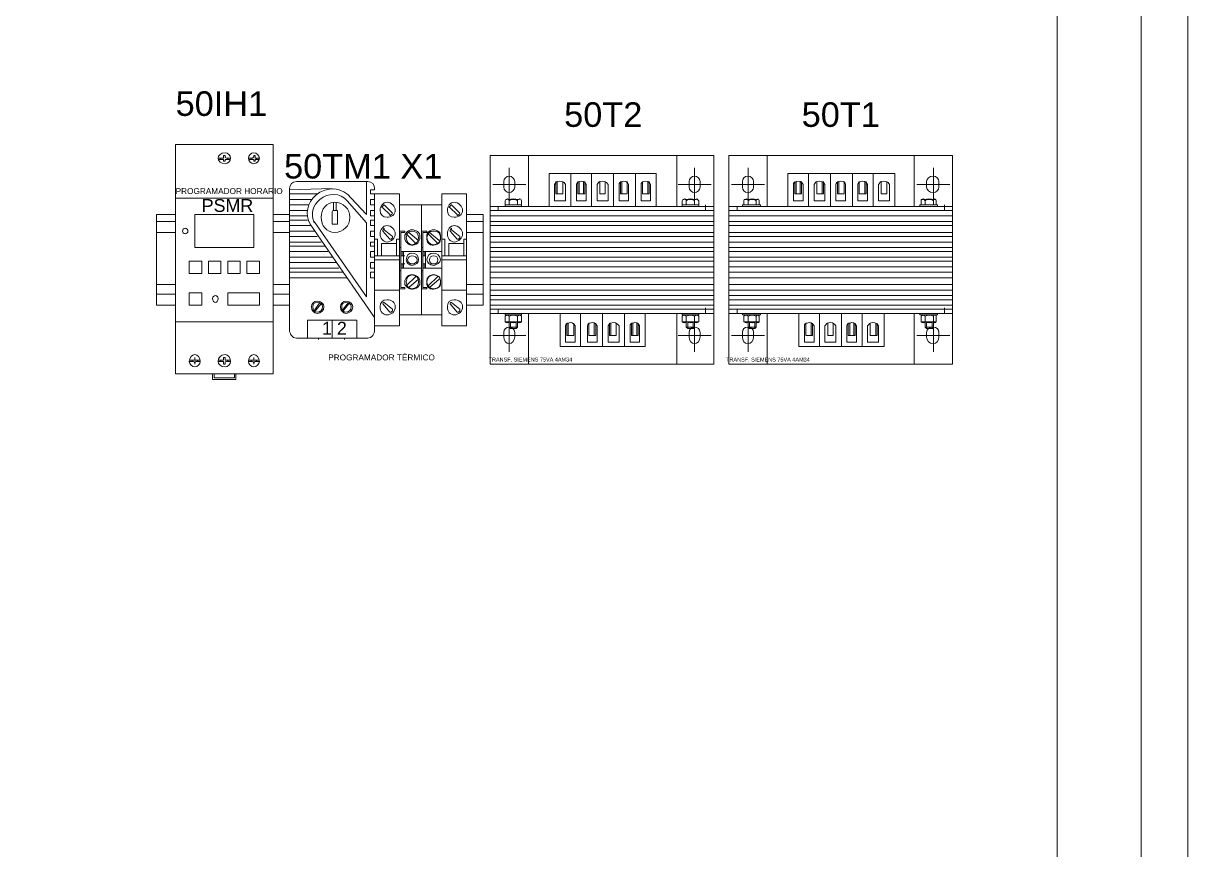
# Model space of a CAD drawing. Header units: millimetres. Extents: x 1004 to 59588, y 686 to 38112.
# Drawn here: x 44341.1 to 44840, y 37403.6 to 37757.6 of the extents above; entities that cross this region are included whole.
import ezdxf

# ---------------------------------------------------------------- set-up
doc = ezdxf.new("R2010")
doc.units = ezdxf.units.MM
for name, color, linetype in [('PDF14_Geometry', 7, 'Continuous'), ('PDF14_Text', 7, 'Continuous'), ('PDF4_Geometry', 7, 'Continuous')]:
    doc.layers.add(name, color=color, linetype=linetype)
doc.styles.add('PDF Arial', font='arial.ttf')

msp = doc.modelspace()

# ---------------------------------------------------------------- linework, layer by layer
at = {"layer": 'PDF14_Geometry', "lineweight": 0}
for points in [[(44448.15, 37607.42), (44406.39, 37607.42), (44406.39, 37705.65), (44448.15, 37705.65)], [(44541.1, 37611.54), (44636.98, 37611.54), (44636.98, 37700.95), (44541.1, 37700.95)], [(44643.45, 37611.54), (44739.33, 37611.54), (44739.33, 37700.95), (44643.45, 37700.95)], [(44575.8, 37679.18), (44575.8, 37693.3)], [(44584.62, 37679.18), (44584.62, 37693.3)], [(44594.04, 37679.18), (44594.04, 37693.3)], [(44603.45, 37679.18), (44603.45, 37693.3)], [(44677.57, 37679.18), (44677.57, 37693.3)], [(44686.98, 37679.18), (44686.98, 37693.3)], [(44696.39, 37679.18), (44696.39, 37693.3)], [(44705.21, 37679.18), (44705.21, 37693.3)], [(44572.27, 37684.48), (44572.27, 37689.77)], [(44588.15, 37684.48), (44588.15, 37689.77)], [(44590.51, 37684.48), (44590.51, 37689.77)], [(44599.92, 37684.48), (44599.92, 37689.77)], [(44606.39, 37684.48), (44606.39, 37689.77)], [(44681.1, 37684.48), (44681.1, 37689.77)], [(44692.86, 37684.48), (44692.86, 37689.77)], [(44699.33, 37684.48), (44699.33, 37689.77)], [(44708.74, 37684.48), (44708.74, 37689.77)], [(44711.1, 37684.48), (44711.1, 37689.77)], [(44569.92, 37684.48), (44572.27, 37684.48), (44569.33, 37684.48)], [(44590.51, 37684.48), (44588.15, 37684.48)], [(44609.33, 37684.48), (44606.39, 37684.48), (44608.74, 37684.48)], [(44672.27, 37684.48), (44674.04, 37684.48), (44674.62, 37684.48), (44671.68, 37684.48)], [(44711.1, 37684.48), (44708.74, 37684.48)], [(44502.27, 37632.71), (44502.27, 37679.77), (44511.68, 37679.77), (44511.68, 37632.71)], [(44511.68, 37632.71), (44511.68, 37679.77), (44520.51, 37679.77), (44520.51, 37632.71)], [(44630.51, 37679.77), (44630.51, 37679.18), (44623.45, 37679.18), (44623.45, 37679.77)], [(44649.33, 37679.18), (44649.33, 37679.77), (44656.98, 37679.77), (44656.98, 37679.18)], [(44732.86, 37679.77), (44732.86, 37679.18), (44725.21, 37679.18), (44725.21, 37679.77)], [(44414.62, 37661.54), (44439.92, 37661.54), (44439.92, 37675.65), (44414.62, 37675.65)], [(44538.15, 37636.83), (44538.15, 37675.65), (44531.1, 37675.65), (44531.1, 37636.83)], [(44491.68, 37628.01), (44491.68, 37658.01), (44502.27, 37658.01), (44502.27, 37628.01)], [(44520.51, 37628.01), (44520.51, 37658.01), (44531.1, 37658.01), (44531.1, 37628.01)], [(44412.27, 37650.36), (44417.57, 37650.36), (44417.57, 37655.65), (44412.27, 37655.65)], [(44420.51, 37650.36), (44425.8, 37650.36), (44425.8, 37655.65), (44420.51, 37655.65)], [(44428.74, 37650.36), (44434.04, 37650.36), (44434.04, 37655.65), (44428.74, 37655.65)], [(44436.98, 37650.36), (44442.27, 37650.36), (44442.27, 37655.65), (44436.98, 37655.65)], [(44491.68, 37655.07), (44491.68, 37657.42)], [(44491.68, 37650.95), (44491.68, 37652.71)], [(44412.27, 37636.83), (44417.57, 37636.83), (44417.57, 37642.12), (44412.27, 37642.12)], [(44442.27, 37642.12), (44428.74, 37642.12), (44428.74, 37636.83), (44442.27, 37636.83)], [(44554.62, 37632.71), (44554.62, 37633.3), (44547.57, 37633.3), (44547.57, 37632.71)], [(44554.62, 37629.77), (44554.62, 37632.12), (44554.04, 37632.71), (44548.15, 37632.71), (44547.57, 37632.12), (44547.57, 37629.77), (44548.15, 37629.77), (44554.04, 37629.77)], [(44579.92, 37619.18), (44579.92, 37633.3)], [(44589.33, 37619.18), (44589.33, 37633.3)], [(44598.74, 37619.18), (44598.74, 37633.3)], [(44630.51, 37632.71), (44630.51, 37633.3), (44623.45, 37633.3), (44623.45, 37632.71)], [(44630.51, 37632.12), (44629.92, 37632.71), (44624.04, 37632.71), (44623.45, 37632.12), (44623.45, 37629.77), (44624.04, 37629.77), (44629.92, 37629.77), (44630.51, 37629.77)], [(44656.98, 37632.71), (44656.98, 37633.3), (44649.33, 37633.3), (44649.33, 37632.71)], [(44656.39, 37629.77), (44656.39, 37632.12), (44656.39, 37632.71), (44650.51, 37632.71), (44649.92, 37632.12), (44649.92, 37629.77), (44650.51, 37629.77)], [(44682.27, 37619.18), (44682.27, 37633.3)], [(44691.68, 37619.18), (44691.68, 37633.3)], [(44700.51, 37619.18), (44700.51, 37633.3)], [(44732.86, 37632.71), (44732.86, 37633.3), (44725.21, 37633.3), (44725.21, 37632.71)], [(44732.27, 37632.12), (44732.27, 37632.71), (44726.39, 37632.71), (44725.8, 37632.12), (44725.8, 37629.77), (44726.39, 37629.77), (44732.27, 37629.77)], [(44576.98, 37623.89), (44576.98, 37629.18)], [(44583.45, 37623.89), (44583.45, 37629.18)], [(44595.21, 37623.89), (44595.21, 37629.18)], [(44628.15, 37626.83), (44628.74, 37627.42), (44625.21, 37627.42), (44625.8, 37626.83), (44625.8, 37629.77), (44625.8, 37626.83)], [(44676.39, 37623.89), (44676.39, 37629.18)], [(44685.8, 37623.89), (44685.8, 37629.18)], [(44688.15, 37623.89), (44688.15, 37629.18)], [(44704.04, 37623.89), (44704.04, 37629.18)], [(44730.51, 37626.83), (44731.1, 37627.42), (44727.57, 37627.42), (44728.15, 37626.83), (44728.15, 37629.77), (44728.15, 37626.83)], [(44586.39, 37623.89), (44583.45, 37623.89), (44585.8, 37623.89)], [(44592.86, 37623.89), (44595.21, 37623.89), (44592.27, 37623.89)], [(44602.27, 37623.89), (44604.04, 37623.89), (44604.62, 37623.89), (44601.68, 37623.89)], [(44688.15, 37623.89), (44685.8, 37623.89)], [(44695.21, 37623.89), (44696.98, 37623.89), (44697.57, 37623.89), (44694.62, 37623.89)], [(44706.98, 37623.89), (44704.04, 37623.89), (44706.39, 37623.89)], [(44414.62, 37611.54), (44414.62, 37612.12)], [(44439.92, 37611.54), (44439.92, 37612.12)], [(44431.68, 37605.65), (44422.86, 37605.65), (44422.86, 37607.42), (44422.27, 37607.42), (44422.27, 37605.07), (44432.27, 37605.07), (44432.27, 37607.42), (44431.68, 37607.42)]]:
    msp.add_lwpolyline(points, close=True, dxfattribs=at)
for points in [[(44406.39, 37705.65), (44406.39, 37702.12)], [(44424.62, 37699.77), (44426.98, 37699.77), (44426.98, 37700.36), (44426.98, 37700.95), (44427.57, 37700.95), (44427.57, 37700.36)], [(44424.62, 37699.18), (44426.98, 37699.18), (44426.98, 37698.59), (44427.57, 37698.59), (44427.57, 37699.18)], [(44425.8, 37699.77), (44425.8, 37699.18)], [(44426.98, 37699.18), (44426.98, 37699.18)], [(44428.15, 37699.77), (44429.92, 37699.77)], [(44428.15, 37699.18), (44429.92, 37699.18)], [(44428.74, 37699.77), (44428.74, 37699.18)], [(44437.57, 37699.77), (44439.33, 37699.77), (44439.92, 37700.36), (44439.92, 37700.95), (44440.51, 37700.95), (44440.51, 37700.36), (44440.51, 37699.77), (44442.27, 37699.77)], [(44437.57, 37699.18), (44439.33, 37699.18), (44439.92, 37699.18), (44439.92, 37698.59), (44440.51, 37698.59), (44440.51, 37699.18), (44442.27, 37699.18)], [(44438.74, 37699.77), (44438.74, 37699.18)], [(44440.51, 37699.18), (44440.51, 37699.18)], [(44441.1, 37699.77), (44441.1, 37699.18)], [(44557.57, 37700.95), (44557.57, 37679.18)], [(44621.1, 37700.95), (44621.1, 37679.18)], [(44659.92, 37700.95), (44659.92, 37679.18)], [(44722.86, 37700.95), (44722.86, 37679.18)], [(44549.33, 37695.65), (44549.33, 37681.54), (44549.33, 37679.77)], [(44566.39, 37679.18), (44566.39, 37693.3), (44612.27, 37693.3), (44612.27, 37679.18), (44612.27, 37686.24)], [(44603.45, 37686.24), (44603.45, 37679.18), (44603.45, 37693.3)], [(44628.74, 37695.65), (44628.74, 37681.54), (44628.74, 37679.77)], [(44651.68, 37695.65), (44651.68, 37681.54), (44651.68, 37679.77)], [(44668.74, 37679.18), (44668.74, 37693.3), (44714.62, 37693.3), (44714.62, 37679.18), (44714.62, 37686.24)], [(44705.21, 37686.24), (44705.21, 37679.18), (44705.21, 37693.3)], [(44731.1, 37695.65), (44731.1, 37681.54), (44731.1, 37679.77)], [(44458.15, 37689.77), (44488.74, 37689.77)], [(44481.68, 37682.71), (44488.15, 37675.65), (44488.15, 37689.77)], [(44488.74, 37689.77), (44488.74, 37689.77)], [(44542.27, 37688.59), (44556.39, 37688.59)], [(44546.98, 37689.77), (44546.98, 37689.77)], [(44546.98, 37689.77), (44546.98, 37687.42)], [(44551.68, 37689.77), (44551.68, 37687.42)], [(44568.74, 37688.59), (44568.74, 37681.54), (44573.45, 37681.54), (44573.45, 37688.59)], [(44569.33, 37689.77), (44569.33, 37684.48)], [(44569.92, 37689.77), (44569.92, 37684.48)], [(44582.27, 37688.59), (44582.27, 37681.54), (44578.15, 37681.54), (44578.15, 37688.59)], [(44578.74, 37689.77), (44578.74, 37684.48), (44579.33, 37684.48), (44579.33, 37689.77)], [(44581.1, 37689.77), (44581.1, 37684.48), (44581.68, 37684.48), (44581.68, 37689.77)], [(44591.68, 37688.59), (44591.68, 37681.54), (44586.98, 37681.54), (44586.98, 37688.59)], [(44600.51, 37688.59), (44600.51, 37681.54), (44596.39, 37681.54), (44596.39, 37688.59)], [(44596.98, 37689.77), (44596.98, 37684.48), (44597.57, 37684.48), (44597.57, 37689.77)], [(44605.8, 37688.59), (44605.8, 37681.54), (44609.92, 37681.54), (44609.92, 37688.59)], [(44608.74, 37689.77), (44608.74, 37684.48)], [(44609.33, 37689.77), (44609.33, 37684.48)], [(44621.68, 37688.59), (44635.8, 37688.59)], [(44626.39, 37689.77), (44626.39, 37687.42)], [(44626.39, 37689.77), (44626.39, 37689.77)], [(44631.1, 37689.77), (44631.1, 37687.42)], [(44644.62, 37688.59), (44658.74, 37688.59)], [(44649.33, 37689.77), (44649.33, 37689.77)], [(44649.33, 37689.77), (44649.33, 37687.42)], [(44654.04, 37689.77), (44654.04, 37687.42)], [(44671.1, 37688.59), (44671.1, 37681.54), (44675.21, 37681.54), (44675.21, 37688.59)], [(44671.68, 37689.77), (44671.68, 37684.48)], [(44672.27, 37689.77), (44672.27, 37684.48)], [(44674.04, 37689.77), (44674.04, 37684.48)], [(44674.62, 37689.77), (44674.62, 37684.48)], [(44684.62, 37688.59), (44684.62, 37681.54), (44679.92, 37681.54), (44679.92, 37688.59)], [(44683.45, 37689.77), (44683.45, 37684.48), (44684.04, 37684.48), (44684.04, 37689.77)], [(44693.45, 37688.59), (44693.45, 37681.54), (44689.33, 37681.54), (44689.33, 37688.59)], [(44689.92, 37689.77), (44689.92, 37684.48), (44690.51, 37684.48), (44690.51, 37689.77)], [(44702.86, 37688.59), (44702.86, 37681.54), (44698.74, 37681.54), (44698.74, 37688.59)], [(44701.68, 37689.77), (44701.68, 37684.48), (44702.27, 37684.48), (44702.27, 37689.77)], [(44707.57, 37688.59), (44707.57, 37681.54), (44712.27, 37681.54), (44712.27, 37688.59)], [(44724.04, 37688.59), (44738.15, 37688.59)], [(44728.15, 37689.77), (44728.15, 37687.42)], [(44728.15, 37689.77), (44728.15, 37689.77)], [(44733.45, 37689.77), (44733.45, 37687.42)], [(44406.39, 37682.71), (44448.15, 37682.71)], [(44455.21, 37686.83), (44455.21, 37626.24)], [(44455.21, 37686.24), (44473.45, 37686.83)], [(44455.21, 37684.48), (44466.98, 37684.48)], [(44491.68, 37686.83), (44491.68, 37686.24), (44489.92, 37686.24), (44489.92, 37684.48), (44491.68, 37684.48), (44502.27, 37684.48), (44502.27, 37665.07), (44501.1, 37665.07), (44501.1, 37658.01)], [(44492.86, 37658.01), (44492.86, 37665.07), (44491.68, 37665.07), (44491.68, 37684.48), (44491.68, 37682.12), (44489.92, 37682.12), (44489.92, 37679.77), (44491.68, 37679.77), (44491.68, 37677.42), (44489.92, 37677.42), (44489.92, 37675.07), (44491.68, 37675.07), (44491.68, 37673.3), (44489.92, 37673.3), (44489.92, 37670.95), (44491.68, 37670.95), (44491.68, 37668.59), (44489.92, 37668.59), (44489.92, 37666.24), (44491.68, 37666.24), (44491.68, 37663.89), (44489.92, 37663.89), (44489.92, 37662.12), (44491.68, 37662.12), (44491.68, 37659.77), (44491.68, 37660.95)], [(44529.92, 37658.01), (44529.92, 37665.07), (44531.1, 37665.07), (44531.1, 37684.48), (44520.51, 37684.48), (44520.51, 37665.07), (44521.68, 37665.07), (44521.68, 37658.01)], [(44572.27, 37684.48), (44572.27, 37684.48)], [(44578.74, 37684.48), (44581.68, 37684.48)], [(44579.33, 37684.48), (44581.1, 37684.48)], [(44588.15, 37684.48), (44588.15, 37684.48)], [(44590.51, 37684.48), (44590.51, 37684.48)], [(44596.98, 37684.48), (44599.92, 37684.48), (44597.57, 37684.48)], [(44599.92, 37684.48), (44599.92, 37684.48)], [(44606.39, 37684.48), (44606.39, 37684.48)], [(44681.1, 37684.48), (44681.1, 37684.48)], [(44683.45, 37684.48), (44681.1, 37684.48), (44684.04, 37684.48)], [(44689.92, 37684.48), (44692.86, 37684.48), (44690.51, 37684.48)], [(44692.86, 37684.48), (44692.86, 37684.48)], [(44699.33, 37684.48), (44699.33, 37684.48)], [(44701.68, 37684.48), (44699.33, 37684.48), (44702.27, 37684.48)], [(44708.74, 37684.48), (44708.74, 37684.48)], [(44711.1, 37684.48), (44711.1, 37684.48)], [(44455.21, 37682.12), (44464.62, 37682.12)], [(44455.21, 37679.77), (44463.45, 37679.77)], [(44455.21, 37677.42), (44462.86, 37677.42)], [(44479.92, 37681.54), (44488.15, 37672.12), (44488.15, 37640.36), (44465.8, 37672.71)], [(44474.04, 37680.95), (44474.04, 37677.42), (44475.21, 37677.42), (44475.21, 37680.95)], [(44475.21, 37677.42), (44475.21, 37677.42)], [(44495.21, 37678.59), (44498.15, 37675.65)], [(44495.8, 37679.77), (44499.33, 37676.24)], [(44495.8, 37679.77), (44495.8, 37679.77)], [(44524.04, 37678.59), (44526.98, 37675.65)], [(44524.62, 37679.77), (44528.15, 37676.24)], [(44524.62, 37679.77), (44524.62, 37679.77)], [(44541.1, 37679.18), (44636.98, 37679.18)], [(44541.1, 37677.42), (44636.98, 37677.42)], [(44544.62, 37679.18), (44544.62, 37677.42)], [(44554.62, 37681.54), (44554.62, 37679.77), (44547.57, 37679.77), (44547.57, 37681.54)], [(44547.57, 37679.77), (44547.57, 37679.18), (44554.62, 37679.18), (44554.62, 37679.77)], [(44548.74, 37682.12), (44549.33, 37682.12), (44552.86, 37682.12), (44553.45, 37682.12)], [(44552.86, 37681.54), (44552.86, 37679.77)], [(44623.45, 37681.54), (44623.45, 37679.77)], [(44624.62, 37682.12), (44625.21, 37682.12), (44628.74, 37682.12), (44629.33, 37682.12)], [(44625.21, 37681.54), (44625.21, 37679.77)], [(44630.51, 37681.54), (44630.51, 37679.77)], [(44633.45, 37679.77), (44633.45, 37677.42)], [(44643.45, 37679.18), (44739.33, 37679.18)], [(44643.45, 37677.42), (44739.33, 37677.42)], [(44646.98, 37679.18), (44646.98, 37677.42)], [(44649.92, 37681.54), (44649.92, 37679.77)], [(44650.51, 37682.12), (44651.68, 37682.12), (44655.21, 37682.12), (44655.8, 37682.12)], [(44655.21, 37681.54), (44655.21, 37679.77)], [(44656.39, 37681.54), (44656.39, 37679.77)], [(44725.8, 37681.54), (44725.8, 37679.77)], [(44726.39, 37682.12), (44727.57, 37682.12), (44731.1, 37682.12), (44731.68, 37682.12)], [(44727.57, 37681.54), (44727.57, 37679.77)], [(44732.27, 37681.54), (44732.27, 37679.77)], [(44735.8, 37679.77), (44735.8, 37677.42)], [(44406.39, 37675.65), (44398.15, 37675.65), (44398.15, 37636.83), (44406.39, 37636.83)], [(44398.15, 37672.71), (44406.39, 37672.71)], [(44448.15, 37636.83), (44455.21, 37636.83), (44455.21, 37675.65), (44448.15, 37675.65)], [(44448.15, 37672.71), (44455.21, 37672.71)], [(44455.21, 37675.07), (44462.86, 37675.07)], [(44455.21, 37673.3), (44462.86, 37673.3)], [(44473.45, 37676.83), (44473.45, 37671.54), (44474.04, 37671.54), (44475.21, 37671.54)], [(44475.8, 37676.83), (44475.8, 37671.54)], [(44491.68, 37675.65), (44491.68, 37636.83)], [(44499.33, 37676.24), (44499.33, 37676.24)], [(44528.15, 37676.24), (44528.15, 37676.24)], [(44531.1, 37672.71), (44538.15, 37672.71)], [(44541.1, 37675.07), (44636.98, 37675.07)], [(44541.1, 37672.71), (44636.98, 37672.71)], [(44643.45, 37675.07), (44739.33, 37675.07)], [(44643.45, 37672.71), (44739.33, 37672.71)], [(44398.15, 37668.01), (44406.39, 37668.01)], [(44448.15, 37668.01), (44455.21, 37668.01)], [(44455.21, 37670.95), (44464.04, 37670.95)], [(44455.21, 37668.59), (44465.8, 37668.59)], [(44464.04, 37671.54), (44478.15, 37650.95), (44491.68, 37631.54)], [(44495.21, 37668.59), (44498.15, 37665.07), (44498.74, 37665.07), (44499.33, 37665.65), (44499.33, 37666.24), (44495.8, 37669.18)], [(44502.27, 37668.59), (44504.62, 37668.59), (44504.62, 37668.01), (44502.86, 37668.01), (44502.86, 37644.48), (44504.62, 37644.48), (44504.62, 37643.89), (44502.27, 37643.89)], [(44505.21, 37667.42), (44509.33, 37663.3)], [(44506.39, 37668.01), (44510.51, 37664.48)], [(44511.68, 37668.59), (44514.04, 37668.59), (44514.04, 37668.01), (44512.27, 37668.01), (44512.27, 37644.48), (44514.04, 37644.48), (44514.04, 37643.89), (44511.68, 37643.89)], [(44514.62, 37667.42), (44518.74, 37663.3)], [(44515.21, 37668.01), (44519.33, 37664.48)], [(44524.04, 37668.59), (44526.98, 37665.07), (44527.57, 37665.07), (44528.15, 37665.65), (44528.15, 37666.24), (44524.62, 37669.18)], [(44531.1, 37668.01), (44538.15, 37668.01)], [(44541.1, 37670.95), (44636.98, 37670.95)], [(44541.1, 37668.01), (44636.98, 37668.01)], [(44643.45, 37670.95), (44739.33, 37670.95)], [(44643.45, 37668.01), (44739.33, 37668.01)], [(44455.21, 37666.24), (44466.98, 37666.24)], [(44455.21, 37663.89), (44468.74, 37663.89)], [(44501.1, 37663.3), (44494.62, 37663.3), (44494.62, 37658.01)], [(44504.62, 37666.83), (44504.62, 37665.07)], [(44511.1, 37666.83), (44511.1, 37665.07)], [(44514.04, 37666.83), (44514.04, 37665.07)], [(44519.92, 37666.83), (44519.92, 37665.07)], [(44529.92, 37663.3), (44523.45, 37663.3), (44523.45, 37658.01)], [(44541.1, 37666.24), (44636.98, 37666.24)], [(44541.1, 37663.89), (44636.98, 37663.89)], [(44643.45, 37666.24), (44739.33, 37666.24)], [(44643.45, 37663.89), (44739.33, 37663.89)], [(44455.21, 37662.12), (44470.51, 37662.12)], [(44455.21, 37659.77), (44471.68, 37659.77)], [(44491.68, 37659.77), (44489.92, 37659.77), (44489.92, 37657.42), (44491.68, 37657.42)], [(44502.27, 37661.54), (44502.86, 37661.54)], [(44502.86, 37659.77), (44511.68, 37659.77)], [(44502.86, 37658.01), (44504.62, 37658.01)], [(44503.45, 37659.77), (44503.45, 37658.01)], [(44504.04, 37659.77), (44504.04, 37652.71)], [(44511.68, 37661.54), (44512.27, 37661.54)], [(44512.27, 37659.77), (44520.51, 37659.77)], [(44512.27, 37658.01), (44513.45, 37658.01)], [(44512.86, 37659.77), (44512.86, 37658.01)], [(44513.45, 37659.77), (44513.45, 37652.71)], [(44541.1, 37661.54), (44636.98, 37661.54)], [(44541.1, 37659.77), (44636.98, 37659.77)], [(44643.45, 37661.54), (44739.33, 37661.54)], [(44643.45, 37659.77), (44739.33, 37659.77)], [(44455.21, 37657.42), (44473.45, 37657.42)], [(44455.21, 37655.07), (44475.21, 37655.07)], [(44455.21, 37652.71), (44476.39, 37652.71)], [(44491.68, 37655.07), (44489.92, 37655.07), (44489.92, 37652.71), (44491.68, 37652.71)], [(44491.68, 37656.24), (44502.27, 37656.24)], [(44502.86, 37654.48), (44504.62, 37654.48)], [(44502.86, 37652.71), (44511.68, 37652.71)], [(44503.45, 37654.48), (44503.45, 37652.71)], [(44512.27, 37654.48), (44513.45, 37654.48)], [(44512.27, 37652.71), (44520.51, 37652.71)], [(44512.86, 37654.48), (44512.86, 37652.71)], [(44520.51, 37656.24), (44531.1, 37656.24)], [(44541.1, 37657.42), (44636.98, 37657.42)], [(44541.1, 37655.65), (44636.98, 37655.65)], [(44541.1, 37653.3), (44636.98, 37653.3)], [(44643.45, 37657.42), (44739.33, 37657.42)], [(44643.45, 37655.65), (44739.33, 37655.65)], [(44643.45, 37653.3), (44739.33, 37653.3)], [(44455.21, 37650.95), (44478.15, 37650.95)], [(44455.21, 37648.59), (44479.92, 37648.59)], [(44491.68, 37650.95), (44489.92, 37650.95), (44489.92, 37648.59), (44491.68, 37648.59)], [(44491.68, 37638.59), (44491.68, 37648.59), (44491.68, 37626.24)], [(44502.27, 37651.54), (44502.86, 37651.54)], [(44505.21, 37645.07), (44509.33, 37649.18)], [(44510.51, 37648.01), (44506.39, 37644.48)], [(44511.68, 37651.54), (44512.27, 37651.54)], [(44514.62, 37645.07), (44518.74, 37649.18)], [(44519.33, 37648.01), (44515.21, 37644.48)], [(44541.1, 37650.95), (44636.98, 37650.95)], [(44541.1, 37648.59), (44636.98, 37648.59)], [(44643.45, 37650.95), (44739.33, 37650.95)], [(44643.45, 37648.59), (44739.33, 37648.59)], [(44398.15, 37645.65), (44406.39, 37645.65)], [(44448.15, 37645.65), (44455.21, 37645.65)], [(44491.68, 37643.3), (44502.27, 37643.3)], [(44504.62, 37647.42), (44504.62, 37645.65)], [(44511.1, 37647.42), (44511.1, 37645.65)], [(44514.04, 37647.42), (44514.04, 37645.65)], [(44519.92, 37647.42), (44519.92, 37645.65)], [(44520.51, 37643.3), (44531.1, 37643.3)], [(44531.1, 37645.65), (44538.15, 37645.65)], [(44541.1, 37645.65), (44636.98, 37645.65)], [(44541.1, 37643.3), (44636.98, 37643.3)], [(44643.45, 37645.65), (44739.33, 37645.65)], [(44643.45, 37643.3), (44739.33, 37643.3)], [(44398.15, 37641.54), (44406.39, 37641.54)], [(44448.15, 37641.54), (44455.21, 37641.54)], [(44468.15, 37638.01), (44465.8, 37634.48)], [(44480.51, 37638.01), (44477.57, 37634.48)], [(44481.1, 37638.01), (44478.15, 37634.48)], [(44495.8, 37638.01), (44499.33, 37635.07)], [(44495.8, 37638.01), (44495.8, 37638.01)], [(44524.62, 37638.01), (44528.15, 37635.07)], [(44524.62, 37638.01), (44524.62, 37638.01)], [(44531.1, 37641.54), (44538.15, 37641.54)], [(44541.1, 37640.95), (44636.98, 37640.95)], [(44541.1, 37639.18), (44636.98, 37639.18)], [(44643.45, 37640.95), (44739.33, 37640.95)], [(44643.45, 37639.18), (44739.33, 37639.18)], [(44468.74, 37637.42), (44465.8, 37633.89)], [(44495.21, 37637.42), (44498.15, 37633.89), (44498.74, 37633.89), (44499.33, 37634.48)], [(44524.04, 37637.42), (44526.98, 37633.89), (44527.57, 37633.89), (44528.15, 37634.48)], [(44541.1, 37636.83), (44636.98, 37636.83)], [(44624.62, 37635.07), (44541.1, 37635.07), (44636.98, 37635.07)], [(44541.1, 37633.3), (44636.98, 37633.3)], [(44544.62, 37635.07), (44544.62, 37633.3)], [(44557.57, 37633.3), (44557.57, 37611.54)], [(44571.1, 37633.3), (44571.1, 37619.18), (44607.57, 37619.18), (44607.57, 37633.3)], [(44621.1, 37633.3), (44621.1, 37611.54)], [(44633.45, 37635.65), (44633.45, 37633.3)], [(44643.45, 37636.83), (44739.33, 37636.83)], [(44726.98, 37635.07), (44643.45, 37635.07), (44739.33, 37635.07)], [(44643.45, 37633.3), (44739.33, 37633.3)], [(44646.98, 37635.07), (44646.98, 37633.3)], [(44659.92, 37633.3), (44659.92, 37611.54)], [(44673.45, 37633.3), (44673.45, 37619.18), (44709.92, 37619.18), (44709.92, 37633.3)], [(44722.86, 37633.3), (44722.86, 37611.54)], [(44735.8, 37635.65), (44735.8, 37633.3)], [(44406.39, 37629.77), (44448.15, 37629.77)], [(44462.86, 37622.71), (44462.86, 37630.36), (44484.04, 37630.36), (44484.04, 37622.71)], [(44473.45, 37630.36), (44473.45, 37622.71)], [(44549.33, 37632.12), (44549.33, 37629.77), (44549.33, 37627.42), (44552.86, 37627.42)], [(44549.33, 37630.95), (44549.33, 37616.83)], [(44549.92, 37629.77), (44549.92, 37626.83)], [(44552.86, 37632.12), (44552.86, 37629.77), (44552.86, 37627.42), (44552.27, 37626.83), (44552.27, 37629.77)], [(44577.57, 37628.01), (44577.57, 37620.95), (44573.45, 37620.95), (44573.45, 37628.01)], [(44574.04, 37629.18), (44574.04, 37623.89), (44574.62, 37623.89), (44574.62, 37629.18)], [(44582.86, 37628.01), (44582.86, 37620.95), (44586.98, 37620.95), (44586.98, 37628.01)], [(44585.8, 37629.18), (44585.8, 37623.89)], [(44586.39, 37629.18), (44586.39, 37623.89)], [(44591.68, 37628.01), (44591.68, 37620.95), (44596.39, 37620.95), (44596.39, 37628.01)], [(44592.27, 37629.18), (44592.27, 37623.89)], [(44592.86, 37629.18), (44592.86, 37623.89)], [(44601.1, 37628.01), (44601.1, 37620.95), (44605.21, 37620.95), (44605.21, 37628.01)], [(44601.68, 37629.18), (44601.68, 37623.89)], [(44602.27, 37629.18), (44602.27, 37623.89)], [(44604.04, 37629.18), (44604.04, 37623.89)], [(44604.62, 37629.18), (44604.62, 37623.89)], [(44625.21, 37632.12), (44625.21, 37629.77), (44625.21, 37627.42), (44625.8, 37626.83)], [(44628.15, 37626.83), (44628.15, 37629.77), (44628.15, 37626.83), (44628.74, 37627.42), (44626.39, 37627.42)], [(44628.74, 37632.12), (44628.74, 37629.77), (44628.74, 37627.42)], [(44628.74, 37630.95), (44628.74, 37616.83)], [(44651.68, 37632.12), (44651.68, 37629.77), (44651.68, 37627.42), (44655.21, 37627.42)], [(44651.68, 37630.95), (44651.68, 37616.83)], [(44652.27, 37629.77), (44652.27, 37626.83)], [(44655.21, 37632.12), (44655.21, 37629.77), (44655.21, 37627.42), (44654.62, 37626.83), (44654.62, 37629.77)], [(44656.39, 37629.77), (44656.39, 37629.77)], [(44679.92, 37628.01), (44679.92, 37620.95), (44675.8, 37620.95), (44675.8, 37628.01)], [(44678.74, 37629.18), (44678.74, 37623.89), (44679.33, 37623.89), (44679.33, 37629.18)], [(44684.62, 37628.01), (44684.62, 37620.95), (44689.33, 37620.95), (44689.33, 37628.01)], [(44694.04, 37628.01), (44694.04, 37620.95), (44698.15, 37620.95), (44698.15, 37628.01)], [(44694.62, 37629.18), (44694.62, 37623.89)], [(44695.21, 37629.18), (44695.21, 37623.89)], [(44696.98, 37629.18), (44696.98, 37623.89)], [(44697.57, 37629.18), (44697.57, 37623.89)], [(44702.86, 37628.01), (44702.86, 37620.95), (44707.57, 37620.95), (44707.57, 37628.01)], [(44706.39, 37629.18), (44706.39, 37623.89)], [(44706.98, 37629.18), (44706.98, 37623.89)], [(44727.57, 37632.12), (44727.57, 37629.77), (44727.57, 37627.42), (44728.15, 37626.83)], [(44730.51, 37626.83), (44730.51, 37629.77), (44730.51, 37626.83), (44731.1, 37627.42), (44728.74, 37627.42)], [(44731.1, 37632.12), (44731.1, 37629.77), (44731.1, 37627.42)], [(44731.1, 37630.95), (44731.1, 37616.83)], [(44732.27, 37629.77), (44732.27, 37629.77)], [(44458.15, 37622.71), (44488.74, 37622.71)], [(44467.57, 37622.71), (44467.57, 37622.12)], [(44478.74, 37622.71), (44478.74, 37622.12)], [(44542.27, 37623.89), (44556.39, 37623.89)], [(44546.98, 37625.07), (44546.98, 37623.3)], [(44546.98, 37625.07), (44546.98, 37625.07)], [(44551.68, 37627.42), (44549.33, 37627.42), (44549.92, 37626.83), (44552.27, 37626.83)], [(44551.68, 37625.07), (44551.68, 37623.3)], [(44574.04, 37623.89), (44576.98, 37623.89), (44574.62, 37623.89)], [(44576.98, 37623.89), (44576.98, 37623.89)], [(44583.45, 37623.89), (44583.45, 37623.89)], [(44595.21, 37623.89), (44595.21, 37623.89)], [(44607.57, 37626.24), (44607.57, 37619.18)], [(44621.68, 37623.89), (44635.8, 37623.89)], [(44626.39, 37626.83), (44628.74, 37626.83)], [(44626.39, 37625.07), (44626.39, 37625.07)], [(44626.39, 37625.07), (44626.39, 37623.3)], [(44631.1, 37625.07), (44631.1, 37623.3)], [(44644.62, 37623.89), (44658.74, 37623.89)], [(44649.33, 37625.07), (44649.33, 37623.3)], [(44649.33, 37625.07), (44649.33, 37625.07)], [(44653.45, 37627.42), (44651.68, 37627.42), (44652.27, 37626.83), (44654.62, 37626.83)], [(44654.04, 37625.07), (44654.04, 37623.3)], [(44676.39, 37623.89), (44676.39, 37623.89)], [(44678.74, 37623.89), (44676.39, 37623.89), (44679.33, 37623.89)], [(44685.8, 37623.89), (44685.8, 37623.89)], [(44688.15, 37623.89), (44688.15, 37623.89)], [(44704.04, 37623.89), (44704.04, 37623.89)], [(44709.92, 37626.24), (44709.92, 37619.18)], [(44724.04, 37623.89), (44738.15, 37623.89)], [(44728.15, 37625.07), (44728.15, 37625.07)], [(44728.15, 37625.07), (44728.15, 37623.3)], [(44728.74, 37626.83), (44731.1, 37626.83)], [(44733.45, 37625.07), (44733.45, 37623.3)], [(44412.27, 37613.3), (44414.04, 37613.3), (44414.62, 37613.3), (44414.62, 37614.48), (44414.62, 37613.3), (44415.21, 37613.3), (44416.98, 37613.3)], [(44412.27, 37612.71), (44414.04, 37612.71)], [(44413.45, 37613.3), (44413.45, 37612.71)], [(44414.04, 37612.71), (44414.04, 37612.71)], [(44414.62, 37614.48), (44414.62, 37614.48)], [(44415.21, 37612.71), (44416.98, 37612.71)], [(44415.8, 37613.3), (44415.8, 37612.71)], [(44424.62, 37613.3), (44426.98, 37613.3), (44426.98, 37614.48), (44427.57, 37614.48), (44427.57, 37613.3)], [(44424.62, 37612.71), (44426.98, 37612.71)], [(44425.8, 37613.3), (44425.8, 37612.71)], [(44426.98, 37613.3), (44426.98, 37613.3)], [(44426.98, 37612.71), (44426.98, 37612.71)], [(44428.15, 37613.3), (44429.92, 37613.3)], [(44428.15, 37612.71), (44429.92, 37612.71)], [(44428.74, 37613.3), (44428.74, 37612.71)], [(44437.57, 37613.3), (44439.33, 37613.3), (44439.92, 37613.3), (44439.92, 37614.48), (44439.92, 37613.3), (44440.51, 37613.3), (44442.27, 37613.3)], [(44437.57, 37612.71), (44439.33, 37612.71)], [(44438.74, 37613.3), (44438.74, 37612.71)], [(44439.33, 37612.71), (44439.33, 37612.71)], [(44439.92, 37614.48), (44439.92, 37614.48)], [(44440.51, 37612.71), (44442.27, 37612.71)], [(44441.1, 37613.3), (44441.1, 37612.71)], [(44406.39, 37610.36), (44406.39, 37607.42), (44415.8, 37607.42)], [(44414.62, 37611.54), (44414.62, 37611.54)], [(44426.98, 37612.12), (44426.98, 37611.54), (44427.57, 37611.54), (44427.57, 37612.12)], [(44439.92, 37611.54), (44439.92, 37611.54)]]:
    msp.add_lwpolyline(points, dxfattribs=at)
msp.add_lwpolyline([(44474.62, 37668.01, 0.409091), (44481.1, 37674.48, 0.409091), (44474.62, 37680.95)], format="xyb", dxfattribs=at)
for points in [[(44427.57, 37702.12), (44425.8, 37702.12), (44424.62, 37700.95), (44424.62, 37699.77)], [(44424.62, 37699.77), (44424.62, 37698.59), (44425.8, 37697.42), (44427.57, 37697.42)], [(44429.92, 37699.77), (44429.92, 37700.95), (44428.74, 37702.12), (44427.57, 37702.12)], [(44427.57, 37700.36), (44427.57, 37700.36), (44427.57, 37699.77), (44428.15, 37699.77)], [(44427.57, 37697.42), (44428.74, 37697.42), (44429.92, 37698.59), (44429.92, 37699.77)], [(44428.15, 37699.18), (44427.57, 37699.18), (44427.57, 37699.18), (44427.57, 37699.18)], [(44439.92, 37702.12), (44438.74, 37702.12), (44437.57, 37700.95), (44437.57, 37699.77)], [(44437.57, 37699.77), (44437.57, 37698.59), (44438.74, 37697.42), (44439.92, 37697.42)], [(44442.27, 37699.77), (44442.27, 37700.95), (44441.1, 37702.12), (44439.92, 37702.12)], [(44439.92, 37697.42), (44441.1, 37697.42), (44442.27, 37698.59), (44442.27, 37699.77)], [(44458.15, 37689.77), (44456.39, 37689.77), (44455.21, 37688.59), (44455.21, 37686.83)], [(44481.68, 37682.71), (44478.15, 37687.42), (44471.1, 37688.01), (44466.39, 37683.89)], [(44491.68, 37686.83), (44491.68, 37688.59), (44490.51, 37689.77), (44488.74, 37689.77)], [(44549.33, 37692.12), (44548.15, 37692.12), (44546.98, 37690.95), (44546.98, 37689.77)], [(44546.98, 37687.42), (44546.98, 37686.24), (44548.15, 37685.07), (44549.33, 37685.07)], [(44551.68, 37689.77), (44551.68, 37690.95), (44550.51, 37692.12), (44549.33, 37692.12)], [(44549.33, 37685.07), (44550.51, 37685.07), (44551.68, 37686.24), (44551.68, 37687.42)], [(44569.92, 37689.77), (44569.33, 37689.77), (44569.33, 37689.18), (44568.74, 37688.59)], [(44573.45, 37688.59), (44572.86, 37689.77), (44571.1, 37690.36), (44569.92, 37689.77)], [(44579.33, 37689.77), (44578.74, 37689.77), (44578.15, 37689.18), (44578.15, 37688.59)], [(44582.27, 37688.59), (44581.68, 37689.77), (44580.51, 37690.36), (44579.33, 37689.77)], [(44588.15, 37689.77), (44587.57, 37689.77), (44587.57, 37689.18), (44586.98, 37688.59)], [(44591.68, 37688.59), (44591.1, 37689.77), (44589.33, 37690.36), (44588.15, 37689.77)], [(44597.57, 37689.77), (44596.98, 37689.77), (44596.39, 37689.18), (44596.39, 37688.59)], [(44600.51, 37688.59), (44599.92, 37689.77), (44598.74, 37690.36), (44597.57, 37689.77)], [(44606.98, 37689.77), (44606.39, 37689.77), (44605.8, 37689.18), (44605.8, 37688.59)], [(44609.92, 37688.59), (44609.33, 37689.77), (44608.15, 37690.36), (44606.98, 37689.77)], [(44628.74, 37692.12), (44627.57, 37692.12), (44626.39, 37690.95), (44626.39, 37689.77)], [(44626.39, 37687.42), (44626.39, 37686.24), (44627.57, 37685.07), (44628.74, 37685.07)], [(44631.1, 37689.77), (44631.1, 37690.95), (44629.92, 37692.12), (44628.74, 37692.12)], [(44628.74, 37685.07), (44629.92, 37685.07), (44631.1, 37686.24), (44631.1, 37687.42)], [(44651.68, 37692.12), (44649.92, 37692.12), (44649.33, 37690.95), (44649.33, 37689.77)], [(44649.33, 37687.42), (44649.33, 37686.24), (44649.92, 37685.07), (44651.68, 37685.07)], [(44654.04, 37689.77), (44654.04, 37690.95), (44652.86, 37692.12), (44651.68, 37692.12)], [(44651.68, 37685.07), (44652.86, 37685.07), (44654.04, 37686.24), (44654.04, 37687.42)], [(44672.27, 37689.77), (44671.68, 37689.77), (44671.1, 37689.18), (44671.1, 37688.59)], [(44675.21, 37688.59), (44674.62, 37689.77), (44673.45, 37690.36), (44672.27, 37689.77)], [(44681.1, 37689.77), (44680.51, 37689.77), (44680.51, 37689.18), (44679.92, 37688.59)], [(44684.62, 37688.59), (44684.04, 37689.77), (44682.27, 37690.36), (44681.1, 37689.77)], [(44690.51, 37689.77), (44689.92, 37689.77), (44689.33, 37689.18), (44689.33, 37688.59)], [(44693.45, 37688.59), (44693.45, 37689.77), (44691.68, 37690.36), (44690.51, 37689.77)], [(44699.92, 37689.77), (44699.33, 37689.77), (44698.74, 37689.18), (44698.74, 37688.59)], [(44702.86, 37688.59), (44702.27, 37689.77), (44701.1, 37690.36), (44699.92, 37689.77)], [(44708.74, 37689.77), (44708.15, 37689.77), (44708.15, 37689.18), (44707.57, 37688.59)], [(44712.27, 37688.59), (44711.68, 37689.77), (44709.92, 37690.36), (44708.74, 37689.77)], [(44731.1, 37692.12), (44729.33, 37692.12), (44728.15, 37690.95), (44728.15, 37689.77)], [(44728.15, 37687.42), (44728.15, 37686.24), (44729.33, 37685.07), (44731.1, 37685.07)], [(44733.45, 37689.77), (44733.45, 37690.95), (44732.27, 37692.12), (44731.1, 37692.12)], [(44731.1, 37685.07), (44732.27, 37685.07), (44733.45, 37686.24), (44733.45, 37687.42)], [(44466.39, 37683.89), (44462.86, 37680.95), (44461.68, 37675.65), (44464.04, 37671.54)], [(44479.92, 37681.54), (44476.98, 37685.07), (44471.68, 37685.07), (44468.15, 37682.12)], [(44549.33, 37681.54), (44549.33, 37682.12), (44548.74, 37682.71), (44548.15, 37682.12)], [(44552.86, 37681.54), (44551.68, 37682.71), (44550.51, 37682.71), (44549.33, 37681.54)], [(44554.62, 37681.54), (44554.62, 37682.12), (44554.04, 37682.71), (44553.45, 37682.12)], [(44625.21, 37681.54), (44625.21, 37682.12), (44624.62, 37682.71), (44624.04, 37682.12)], [(44628.74, 37681.54), (44627.57, 37682.71), (44626.39, 37682.71), (44625.21, 37681.54)], [(44630.51, 37681.54), (44629.92, 37682.12), (44629.92, 37682.71), (44629.33, 37682.12)], [(44651.68, 37681.54), (44651.68, 37682.12), (44651.1, 37682.71), (44650.51, 37682.12)], [(44655.21, 37681.54), (44654.04, 37682.71), (44652.86, 37682.71), (44651.68, 37681.54)], [(44656.39, 37681.54), (44656.39, 37682.12), (44655.8, 37682.71), (44655.8, 37682.12)], [(44727.57, 37681.54), (44726.98, 37682.12), (44726.98, 37682.71), (44726.39, 37682.12)], [(44731.1, 37681.54), (44729.92, 37682.71), (44728.15, 37682.71), (44727.57, 37681.54)], [(44732.27, 37681.54), (44732.27, 37682.12), (44731.68, 37682.71), (44731.1, 37682.12)], [(44468.15, 37682.12), (44465.21, 37679.77), (44464.04, 37675.65), (44465.8, 37672.12)], [(44474.62, 37680.95), (44471.1, 37680.95), (44468.74, 37678.01), (44468.74, 37674.48)], [(44474.04, 37677.42), (44474.04, 37677.42), (44473.45, 37677.42), (44473.45, 37676.83)], [(44475.8, 37676.83), (44475.8, 37677.42), (44475.8, 37677.42), (44475.21, 37677.42)], [(44496.98, 37680.95), (44495.21, 37680.95), (44494.04, 37679.18), (44494.04, 37677.42)], [(44494.04, 37677.42), (44494.04, 37675.65), (44495.21, 37674.48), (44496.98, 37674.48)], [(44495.21, 37679.18), (44494.62, 37679.18), (44494.62, 37678.59), (44495.21, 37678.59)], [(44495.8, 37679.77), (44495.21, 37679.77), (44495.21, 37679.18), (44495.21, 37679.18)], [(44500.51, 37677.42), (44500.51, 37679.18), (44498.74, 37680.95), (44496.98, 37680.95)], [(44496.98, 37674.48), (44498.74, 37674.48), (44500.51, 37675.65), (44500.51, 37677.42)], [(44525.8, 37680.95), (44524.04, 37680.95), (44522.86, 37679.18), (44522.86, 37677.42)], [(44522.86, 37677.42), (44522.86, 37675.65), (44524.04, 37674.48), (44525.8, 37674.48)], [(44524.04, 37679.18), (44523.45, 37679.18), (44523.45, 37678.59), (44524.04, 37678.59)], [(44524.62, 37679.77), (44524.04, 37679.77), (44524.04, 37679.18), (44524.04, 37679.18)], [(44529.33, 37677.42), (44529.33, 37679.18), (44527.57, 37680.95), (44525.8, 37680.95)], [(44525.8, 37674.48), (44527.57, 37674.48), (44529.33, 37675.65), (44529.33, 37677.42)], [(44548.15, 37682.12), (44548.15, 37682.12), (44547.57, 37682.12), (44547.57, 37681.54)], [(44553.45, 37682.12), (44552.86, 37682.12), (44552.86, 37682.12), (44552.86, 37681.54)], [(44624.04, 37682.12), (44624.04, 37682.12), (44623.45, 37682.12), (44623.45, 37681.54)], [(44629.33, 37682.12), (44628.74, 37682.12), (44628.74, 37682.12), (44628.74, 37681.54)], [(44650.51, 37682.12), (44649.92, 37682.12), (44649.92, 37682.12), (44649.92, 37681.54)], [(44655.8, 37682.12), (44655.21, 37682.12), (44655.21, 37682.12), (44655.21, 37681.54)], [(44726.39, 37682.12), (44725.8, 37682.12), (44725.8, 37682.12), (44725.8, 37681.54)], [(44731.1, 37682.12), (44731.1, 37682.12), (44731.1, 37682.12), (44731.1, 37681.54)], [(44468.74, 37674.48), (44468.74, 37670.95), (44471.1, 37668.01), (44474.62, 37668.01)], [(44498.15, 37675.65), (44498.15, 37675.07), (44498.74, 37675.07), (44498.74, 37675.65)], [(44498.74, 37675.65), (44498.74, 37675.65), (44499.33, 37675.65), (44499.33, 37676.24)], [(44526.98, 37675.65), (44526.98, 37675.07), (44527.57, 37675.07), (44527.57, 37675.65)], [(44527.57, 37675.65), (44527.57, 37675.65), (44528.15, 37675.65), (44528.15, 37676.24)], [(44410.51, 37669.77), (44409.92, 37669.77), (44409.33, 37669.18), (44409.33, 37668.59)], [(44409.33, 37668.59), (44409.33, 37668.01), (44409.92, 37667.42), (44410.51, 37667.42)], [(44411.68, 37668.59), (44411.68, 37669.18), (44411.1, 37669.77), (44410.51, 37669.77)], [(44410.51, 37667.42), (44411.1, 37667.42), (44411.68, 37668.01), (44411.68, 37668.59)], [(44475.21, 37671.54), (44475.8, 37671.54), (44475.8, 37671.54), (44475.8, 37671.54)], [(44496.98, 37670.95), (44495.21, 37670.95), (44494.04, 37669.18), (44494.04, 37667.42)], [(44494.04, 37667.42), (44494.04, 37665.65), (44495.21, 37663.89), (44496.98, 37663.89)], [(44495.8, 37669.77), (44495.21, 37669.18), (44495.21, 37669.18), (44495.21, 37668.59)], [(44495.8, 37669.18), (44495.8, 37669.77), (44495.8, 37669.77), (44495.8, 37669.77)], [(44500.51, 37667.42), (44500.51, 37669.18), (44498.74, 37670.95), (44496.98, 37670.95)], [(44496.98, 37663.89), (44498.74, 37663.89), (44500.51, 37665.65), (44500.51, 37667.42)], [(44506.98, 37669.18), (44505.8, 37668.59), (44505.21, 37668.01), (44504.62, 37666.83)], [(44507.57, 37668.59), (44506.39, 37668.59), (44505.21, 37667.42), (44505.21, 37665.65)], [(44511.1, 37666.83), (44510.51, 37668.59), (44508.74, 37669.18), (44506.98, 37669.18)], [(44510.51, 37665.65), (44510.51, 37667.42), (44509.33, 37668.59), (44507.57, 37668.59)], [(44516.39, 37669.18), (44515.21, 37668.59), (44514.04, 37668.01), (44514.04, 37666.83)], [(44516.98, 37668.59), (44515.21, 37668.59), (44514.04, 37667.42), (44514.04, 37665.65)], [(44519.92, 37666.83), (44519.92, 37668.59), (44517.57, 37669.18), (44516.39, 37669.18)], [(44519.92, 37665.65), (44519.92, 37667.42), (44518.74, 37668.59), (44516.98, 37668.59)], [(44525.8, 37670.95), (44524.04, 37670.95), (44522.86, 37669.18), (44522.86, 37667.42)], [(44522.86, 37667.42), (44522.86, 37665.65), (44524.04, 37663.89), (44525.8, 37663.89)], [(44524.62, 37669.77), (44524.04, 37669.18), (44524.04, 37669.18), (44524.04, 37668.59)], [(44524.62, 37669.18), (44524.62, 37669.77), (44524.62, 37669.77), (44524.62, 37669.77)], [(44529.33, 37667.42), (44529.33, 37669.18), (44527.57, 37670.95), (44525.8, 37670.95)], [(44525.8, 37663.89), (44527.57, 37663.89), (44529.33, 37665.65), (44529.33, 37667.42)], [(44504.62, 37665.07), (44505.21, 37663.3), (44506.98, 37662.12), (44508.74, 37662.71)], [(44505.21, 37665.65), (44505.21, 37664.48), (44506.39, 37662.71), (44507.57, 37662.71)], [(44507.57, 37662.71), (44509.33, 37662.71), (44510.51, 37664.48), (44510.51, 37665.65)], [(44508.74, 37662.71), (44509.92, 37662.71), (44510.51, 37663.89), (44511.1, 37665.07)], [(44514.04, 37665.65), (44514.04, 37664.48), (44515.21, 37662.71), (44516.98, 37662.71)], [(44514.04, 37665.07), (44514.04, 37663.3), (44515.8, 37662.12), (44517.57, 37662.71)], [(44516.98, 37662.71), (44518.74, 37662.71), (44519.92, 37664.48), (44519.92, 37665.65)], [(44517.57, 37662.71), (44518.74, 37662.71), (44519.92, 37663.89), (44519.92, 37665.07)], [(44507.57, 37659.18), (44506.39, 37659.18), (44505.21, 37658.01), (44505.21, 37656.24)], [(44507.57, 37658.01), (44506.98, 37658.01), (44505.8, 37657.42), (44505.8, 37656.24)], [(44510.51, 37656.24), (44510.51, 37658.01), (44509.33, 37659.18), (44507.57, 37659.18)], [(44509.92, 37656.24), (44509.92, 37657.42), (44508.74, 37658.01), (44507.57, 37658.01)], [(44516.98, 37659.18), (44515.21, 37659.18), (44514.04, 37658.01), (44514.04, 37656.24)], [(44516.98, 37658.01), (44515.8, 37658.01), (44515.21, 37657.42), (44515.21, 37656.24)], [(44519.92, 37656.24), (44519.92, 37658.01), (44518.15, 37659.18), (44516.98, 37659.18)], [(44518.74, 37656.24), (44518.74, 37657.42), (44518.15, 37658.01), (44516.98, 37658.01)], [(44505.21, 37656.24), (44505.21, 37655.07), (44506.39, 37653.89), (44507.57, 37653.89)], [(44505.8, 37656.24), (44505.8, 37655.07), (44506.98, 37654.48), (44507.57, 37654.48)], [(44507.57, 37653.89), (44509.33, 37653.89), (44510.51, 37655.07), (44510.51, 37656.24)], [(44507.57, 37654.48), (44508.74, 37654.48), (44509.92, 37655.07), (44509.92, 37656.24)], [(44514.04, 37656.24), (44514.04, 37655.07), (44515.21, 37653.89), (44516.98, 37653.89)], [(44515.21, 37656.24), (44515.21, 37655.07), (44515.8, 37654.48), (44516.98, 37654.48)], [(44516.98, 37653.89), (44518.15, 37653.89), (44519.92, 37655.07), (44519.92, 37656.24)], [(44516.98, 37654.48), (44518.15, 37654.48), (44518.74, 37655.07), (44518.74, 37656.24)], [(44506.98, 37649.77), (44505.8, 37649.77), (44505.21, 37648.59), (44504.62, 37647.42)], [(44507.57, 37649.77), (44506.39, 37649.77), (44505.21, 37648.59), (44505.21, 37646.83)], [(44511.1, 37647.42), (44510.51, 37649.18), (44508.74, 37650.36), (44506.98, 37649.77)], [(44510.51, 37646.83), (44510.51, 37648.59), (44509.33, 37649.77), (44507.57, 37649.77)], [(44516.39, 37649.77), (44515.21, 37649.77), (44514.04, 37648.59), (44514.04, 37647.42)], [(44516.98, 37649.77), (44515.21, 37649.77), (44514.04, 37648.59), (44514.04, 37646.83)], [(44519.92, 37647.42), (44519.92, 37649.18), (44517.57, 37650.36), (44516.39, 37649.77)], [(44519.92, 37646.83), (44519.92, 37648.59), (44518.74, 37649.77), (44516.98, 37649.77)], [(44504.62, 37645.65), (44505.21, 37644.48), (44506.98, 37643.3), (44508.74, 37643.89)], [(44505.21, 37646.83), (44505.21, 37645.07), (44506.39, 37643.89), (44507.57, 37643.89)], [(44507.57, 37643.89), (44509.33, 37643.89), (44510.51, 37645.07), (44510.51, 37646.83)], [(44508.74, 37643.89), (44509.92, 37643.89), (44510.51, 37645.07), (44511.1, 37645.65)], [(44514.04, 37646.83), (44514.04, 37645.07), (44515.21, 37643.89), (44516.98, 37643.89)], [(44514.04, 37645.65), (44514.04, 37644.48), (44515.8, 37643.3), (44517.57, 37643.89)], [(44516.98, 37643.89), (44518.74, 37643.89), (44519.92, 37645.07), (44519.92, 37646.83)], [(44517.57, 37643.89), (44518.74, 37643.89), (44519.92, 37645.07), (44519.92, 37645.65)], [(44423.45, 37640.95), (44422.86, 37640.95), (44422.27, 37640.36), (44422.27, 37639.77)], [(44422.27, 37639.77), (44422.27, 37638.59), (44422.86, 37638.01), (44423.45, 37638.01)], [(44424.62, 37639.77), (44424.62, 37640.36), (44424.04, 37640.95), (44423.45, 37640.95)], [(44423.45, 37638.01), (44424.04, 37638.01), (44424.62, 37638.59), (44424.62, 37639.77)], [(44466.98, 37638.59), (44465.8, 37638.59), (44464.62, 37637.42), (44464.62, 37636.24)], [(44466.98, 37638.01), (44465.8, 37638.01), (44465.21, 37637.42), (44465.21, 37636.24)], [(44469.92, 37636.24), (44469.92, 37637.42), (44468.74, 37638.59), (44466.98, 37638.59)], [(44469.33, 37636.24), (44469.33, 37637.42), (44468.15, 37638.01), (44466.98, 37638.01)], [(44479.33, 37638.59), (44478.15, 37638.59), (44476.98, 37637.42), (44476.98, 37636.24)], [(44479.33, 37638.01), (44478.15, 37638.01), (44477.57, 37637.42), (44477.57, 37636.24)], [(44482.27, 37636.24), (44482.27, 37637.42), (44481.1, 37638.59), (44479.33, 37638.59)], [(44481.68, 37636.24), (44481.68, 37637.42), (44480.51, 37638.01), (44479.33, 37638.01)], [(44496.98, 37639.18), (44495.21, 37639.18), (44494.04, 37638.01), (44494.04, 37636.24)], [(44495.8, 37638.01), (44495.21, 37638.01), (44495.21, 37638.01), (44495.21, 37637.42)], [(44500.51, 37636.24), (44500.51, 37638.01), (44498.74, 37639.18), (44496.98, 37639.18)], [(44525.8, 37639.18), (44524.04, 37639.18), (44522.86, 37638.01), (44522.86, 37636.24)], [(44524.62, 37638.01), (44524.04, 37638.01), (44524.04, 37638.01), (44524.04, 37637.42)], [(44529.33, 37636.24), (44529.33, 37638.01), (44527.57, 37639.18), (44525.8, 37639.18)], [(44464.62, 37636.24), (44464.62, 37634.48), (44465.8, 37633.3), (44466.98, 37633.3)], [(44465.21, 37636.24), (44465.21, 37634.48), (44465.8, 37633.89), (44466.98, 37633.89)], [(44466.98, 37633.3), (44468.74, 37633.3), (44469.92, 37634.48), (44469.92, 37636.24)], [(44466.98, 37633.89), (44468.15, 37633.89), (44469.33, 37634.48), (44469.33, 37636.24)], [(44476.98, 37636.24), (44476.98, 37634.48), (44478.15, 37633.3), (44479.33, 37633.3)], [(44477.57, 37636.24), (44477.57, 37634.48), (44478.15, 37633.89), (44479.33, 37633.89)], [(44479.33, 37633.3), (44481.1, 37633.3), (44482.27, 37634.48), (44482.27, 37636.24)], [(44479.33, 37633.89), (44480.51, 37633.89), (44481.68, 37634.48), (44481.68, 37636.24)], [(44494.04, 37636.24), (44494.04, 37633.89), (44495.21, 37632.71), (44496.98, 37632.71)], [(44496.98, 37632.71), (44498.74, 37632.71), (44500.51, 37633.89), (44500.51, 37636.24)], [(44499.33, 37634.48), (44499.33, 37634.48), (44499.33, 37634.48), (44499.33, 37635.07)], [(44522.86, 37636.24), (44522.86, 37633.89), (44524.04, 37632.71), (44525.8, 37632.71)], [(44525.8, 37632.71), (44527.57, 37632.71), (44529.33, 37633.89), (44529.33, 37636.24)], [(44528.15, 37634.48), (44528.15, 37634.48), (44528.15, 37634.48), (44528.15, 37635.07)], [(44549.33, 37632.12), (44548.74, 37632.71), (44548.15, 37632.71), (44547.57, 37632.12)], [(44552.86, 37632.12), (44551.68, 37632.71), (44550.51, 37632.71), (44549.33, 37632.12)], [(44554.62, 37632.12), (44554.04, 37632.71), (44553.45, 37632.71), (44552.86, 37632.12)], [(44625.21, 37632.12), (44624.62, 37632.71), (44624.04, 37632.71), (44623.45, 37632.12)], [(44628.74, 37632.12), (44627.57, 37632.71), (44626.39, 37632.71), (44625.21, 37632.12)], [(44630.51, 37632.12), (44629.92, 37632.71), (44629.33, 37632.71), (44628.74, 37632.12)], [(44651.68, 37632.12), (44651.1, 37632.71), (44650.51, 37632.71), (44649.92, 37632.12)], [(44655.21, 37632.12), (44654.04, 37632.71), (44652.86, 37632.71), (44651.68, 37632.12)], [(44656.39, 37632.12), (44656.39, 37632.71), (44655.21, 37632.71), (44655.21, 37632.12)], [(44727.57, 37632.12), (44726.98, 37632.71), (44726.39, 37632.71), (44725.8, 37632.12)], [(44731.1, 37632.12), (44729.92, 37632.71), (44728.74, 37632.71), (44727.57, 37632.12)], [(44732.27, 37632.12), (44732.27, 37632.71), (44731.1, 37632.71), (44731.1, 37632.12)], [(44547.57, 37629.77), (44548.15, 37629.18), (44548.74, 37629.18), (44549.33, 37629.77)], [(44549.33, 37629.77), (44550.51, 37629.18), (44551.68, 37629.18), (44552.86, 37629.77)], [(44552.86, 37629.77), (44553.45, 37629.18), (44554.04, 37629.18), (44554.62, 37629.77)], [(44574.62, 37629.18), (44574.04, 37629.18), (44573.45, 37628.59), (44573.45, 37628.01)], [(44577.57, 37628.01), (44576.98, 37629.18), (44575.8, 37629.77), (44574.62, 37629.18)], [(44584.04, 37629.18), (44583.45, 37629.18), (44582.86, 37628.59), (44582.86, 37628.01)], [(44586.98, 37628.01), (44586.39, 37629.18), (44585.21, 37629.77), (44584.04, 37629.18)], [(44592.86, 37629.18), (44592.27, 37629.18), (44592.27, 37628.59), (44591.68, 37628.01)], [(44596.39, 37628.01), (44595.8, 37629.18), (44594.04, 37629.77), (44592.86, 37629.18)], [(44602.27, 37629.18), (44601.68, 37629.18), (44601.1, 37628.59), (44601.1, 37628.01)], [(44605.21, 37628.01), (44604.62, 37629.18), (44603.45, 37629.77), (44602.27, 37629.18)], [(44623.45, 37629.77), (44624.04, 37629.18), (44624.62, 37629.18), (44625.21, 37629.77)], [(44625.21, 37629.77), (44626.39, 37629.18), (44627.57, 37629.18), (44628.74, 37629.77)], [(44628.74, 37629.77), (44629.33, 37629.18), (44629.92, 37629.18), (44630.51, 37629.77)], [(44649.92, 37629.77), (44650.51, 37629.18), (44651.1, 37629.18), (44651.68, 37629.77)], [(44651.68, 37629.77), (44652.86, 37629.18), (44654.04, 37629.18), (44655.21, 37629.77)], [(44655.21, 37629.77), (44655.21, 37629.18), (44656.39, 37629.18), (44656.39, 37629.77)], [(44676.98, 37629.18), (44676.39, 37629.18), (44675.8, 37628.59), (44675.8, 37628.01)], [(44679.92, 37628.01), (44679.33, 37629.18), (44678.15, 37629.77), (44676.98, 37629.18)], [(44685.8, 37629.18), (44685.21, 37629.18), (44685.21, 37628.59), (44684.62, 37628.01)], [(44689.33, 37628.01), (44688.74, 37629.18), (44686.98, 37629.77), (44685.8, 37629.18)], [(44695.21, 37629.18), (44694.62, 37629.18), (44694.04, 37628.59), (44694.04, 37628.01)], [(44698.15, 37628.01), (44697.57, 37629.18), (44696.39, 37629.77), (44695.21, 37629.18)], [(44704.04, 37629.18), (44704.04, 37629.18), (44703.45, 37628.59), (44702.86, 37628.01)], [(44707.57, 37628.01), (44706.98, 37629.18), (44705.21, 37629.77), (44704.04, 37629.18)], [(44725.8, 37629.77), (44726.39, 37629.18), (44726.98, 37629.18), (44727.57, 37629.77)], [(44727.57, 37629.77), (44728.74, 37629.18), (44729.92, 37629.18), (44731.1, 37629.77)], [(44731.1, 37629.77), (44731.1, 37629.18), (44732.27, 37629.18), (44732.27, 37629.77)], [(44455.21, 37626.24), (44455.21, 37624.48), (44456.39, 37622.71), (44458.15, 37622.71)], [(44488.74, 37622.71), (44490.51, 37622.71), (44491.68, 37624.48), (44491.68, 37626.24)], [(44549.33, 37627.42), (44548.15, 37627.42), (44546.98, 37626.83), (44546.98, 37625.07)], [(44546.98, 37623.3), (44546.98, 37621.54), (44548.15, 37620.36), (44549.33, 37620.36)], [(44551.68, 37625.07), (44551.68, 37626.83), (44550.51, 37627.42), (44549.33, 37627.42)], [(44549.33, 37620.36), (44550.51, 37620.36), (44551.68, 37621.54), (44551.68, 37623.3)], [(44628.74, 37627.42), (44627.57, 37627.42), (44626.39, 37626.83), (44626.39, 37625.07)], [(44626.39, 37623.3), (44626.39, 37621.54), (44627.57, 37620.36), (44628.74, 37620.36)], [(44631.1, 37625.07), (44631.1, 37626.83), (44629.92, 37627.42), (44628.74, 37627.42)], [(44628.74, 37620.36), (44629.92, 37620.36), (44631.1, 37621.54), (44631.1, 37623.3)], [(44651.68, 37627.42), (44649.92, 37627.42), (44649.33, 37626.83), (44649.33, 37625.07)], [(44649.33, 37623.3), (44649.33, 37621.54), (44649.92, 37620.36), (44651.68, 37620.36)], [(44654.04, 37625.07), (44654.04, 37626.83), (44652.86, 37627.42), (44651.68, 37627.42)], [(44651.68, 37620.36), (44652.86, 37620.36), (44654.04, 37621.54), (44654.04, 37623.3)], [(44731.1, 37627.42), (44729.33, 37627.42), (44728.15, 37626.83), (44728.15, 37625.07)], [(44728.15, 37623.3), (44728.15, 37621.54), (44729.33, 37620.36), (44731.1, 37620.36)], [(44733.45, 37625.07), (44733.45, 37626.83), (44732.27, 37627.42), (44731.1, 37627.42)], [(44731.1, 37620.36), (44732.27, 37620.36), (44733.45, 37621.54), (44733.45, 37623.3)], [(44414.62, 37615.65), (44413.45, 37615.65), (44412.27, 37614.48), (44412.27, 37612.71)], [(44412.27, 37612.71), (44412.27, 37611.54), (44413.45, 37610.36), (44414.62, 37610.36)], [(44414.62, 37612.12), (44414.62, 37612.71), (44414.04, 37612.71), (44414.04, 37612.71)], [(44416.98, 37612.71), (44416.98, 37614.48), (44415.8, 37615.65), (44414.62, 37615.65)], [(44414.62, 37610.36), (44415.8, 37610.36), (44416.98, 37611.54), (44416.98, 37612.71)], [(44415.21, 37612.71), (44415.21, 37612.71), (44414.62, 37612.71), (44414.62, 37612.12)], [(44427.57, 37615.65), (44425.8, 37615.65), (44424.62, 37614.48), (44424.62, 37612.71)], [(44424.62, 37612.71), (44424.62, 37611.54), (44425.8, 37610.36), (44427.57, 37610.36)], [(44426.98, 37612.12), (44426.98, 37612.71), (44426.98, 37612.71), (44426.98, 37612.71)], [(44429.92, 37612.71), (44429.92, 37614.48), (44428.74, 37615.65), (44427.57, 37615.65)], [(44427.57, 37613.3), (44427.57, 37613.3), (44427.57, 37613.3), (44428.15, 37613.3)], [(44427.57, 37610.36), (44428.74, 37610.36), (44429.92, 37611.54), (44429.92, 37612.71)], [(44428.15, 37612.71), (44427.57, 37612.71), (44427.57, 37612.71), (44427.57, 37612.12)], [(44439.92, 37615.65), (44438.74, 37615.65), (44437.57, 37614.48), (44437.57, 37612.71)], [(44437.57, 37612.71), (44437.57, 37611.54), (44438.74, 37610.36), (44439.92, 37610.36)], [(44439.92, 37612.12), (44439.92, 37612.71), (44439.33, 37612.71), (44439.33, 37612.71)], [(44442.27, 37612.71), (44442.27, 37614.48), (44441.1, 37615.65), (44439.92, 37615.65)], [(44439.92, 37610.36), (44441.1, 37610.36), (44442.27, 37611.54), (44442.27, 37612.71)], [(44440.51, 37612.71), (44440.51, 37612.71), (44439.92, 37612.71), (44439.92, 37612.12)]]:
    msp.add_open_spline(points, degree=3, dxfattribs=at)
at = {"layer": 'PDF4_Geometry', "lineweight": 0}
msp.add_lwpolyline([(43995.92, 35980.39), (44840.04, 35980.39), (44840.04, 36080.39), (44840.04, 37975.69), (43995.92, 37975.69), (43995.92, 36080.39), (43995.92, 37975.69), (44840.04, 37975.69), (44840.04, 36080.39), (43995.92, 36080.39), (44840.04, 36080.39), (43995.92, 36080.39), (43995.92, 35980.39), (43995.92, 36080.39)], dxfattribs=at)
msp.add_lwpolyline([(44015.92, 36100.39), (44820.04, 36100.39), (44820.04, 37956.27), (44015.92, 37956.27)], close=True, dxfattribs=at)
at = {"layer": 'PDF4_Geometry', "color": 7, "lineweight": 0}
msp.add_lwpolyline([(44784.16, 37923.92), (44784.16, 36128.04), (44045.92, 36128.04), (44045.92, 37923.92)], close=True, dxfattribs=at)

# ---------------------------------------------------------------- texts
at = {"layer": 'PDF14_Text', "attachment_point": 7, "style": 'PDF Arial'}
for s, insert, char_height in [('50IH1', (44406.39, 37717.78), 10.527), ('50T2', (44572.86, 37713.08), 10.527), ('50T1', (44674.63, 37713.08), 10.527), ('50TM1 X1', (44452.86, 37690.95), 10.527), ('PROGRAMADOR HORARIO', (44406.39, 37684.42), 2.5264), ('PSMR', (44417.57, 37676.73), 5.474), ('1 2', (44469.14, 37624.24), 5.474), ('PROGRAMADOR TÉRMICO', (44471.79, 37613.15), 2.5264), ('TRANSF. SIEMENS 75VA 4AM34', (44540.51, 37612.68), 1.6843), ('TRANSF. SIEMENS 75VA 4AM34', (44642.27, 37612.68), 1.6843)]:
    msp.add_mtext(s, dxfattribs=dict(at, insert=insert, char_height=char_height))

doc.saveas('drawing.dxf')
